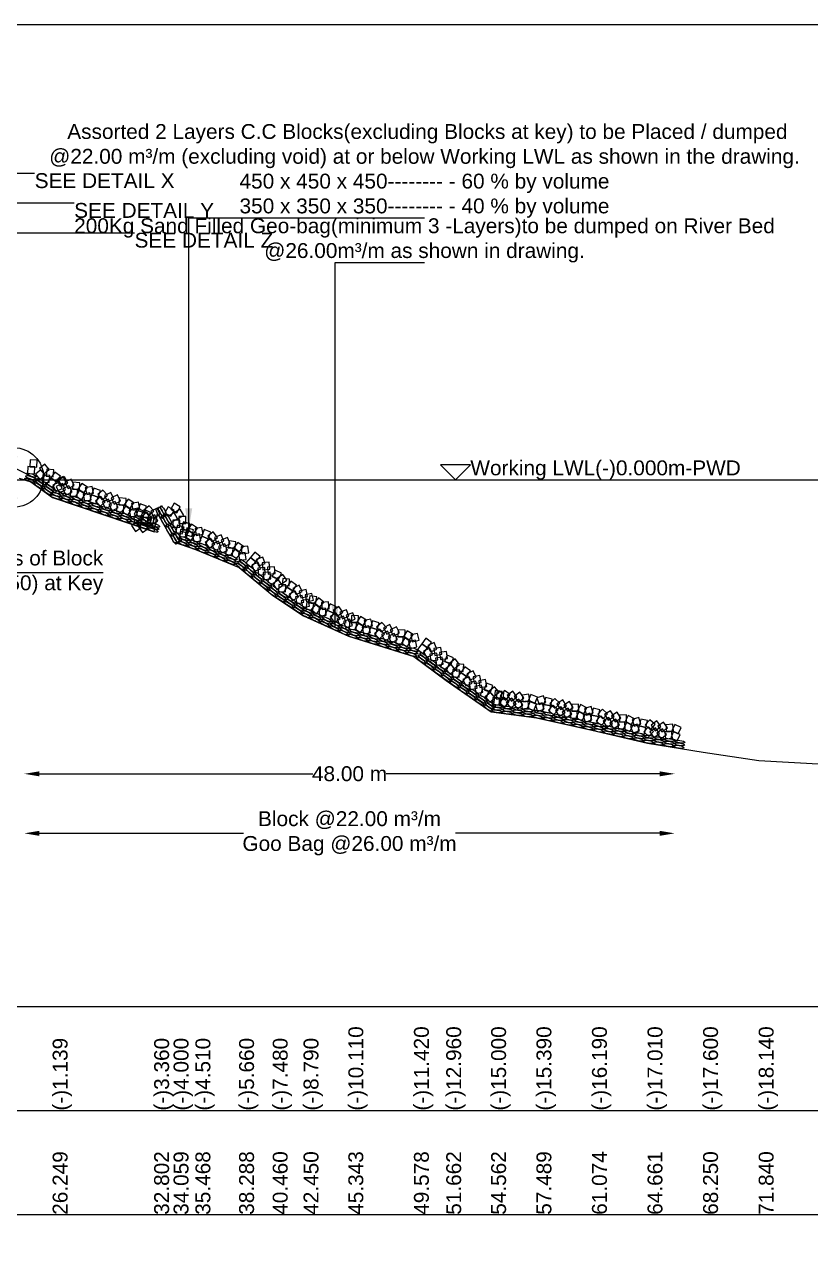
# Model space of a CAD drawing. Header units: inches. Extents: x 66615 to 414904, y -29123 to 90068.
# Drawn here: x 266131 to 268771, y 28355 to 32455 of the extents above; entities that cross this region are included whole.
import ezdxf

# ---------------------------------------------------------------- set-up
doc = ezdxf.new("R2010")
doc.units = ezdxf.units.IN
doc.header["$LTSCALE"] = 7
doc.header["$MEASUREMENT"] = 0
doc.header["$PDMODE"] = 3
for name, color, linetype, lineweight in [('Cross section Data Border', 7, 'Continuous', 9), ('Cross Section Labels', 7, 'Continuous', 9), ('Existing_Bed_Level for Xsection', 7, 'Continuous', 25), ('Long Section Labels', 7, 'Continuous', 9)]:
    doc.layers.add(name, color=color, linetype=linetype, lineweight=lineweight)
doc.styles.get("Standard").update_dxf_attribs({"font": 'arial.ttf'})
doc.dimstyles.new('Appron Lebeling Style', dxfattribs={"dimtxt": 50, "dimasz": 50, "dimexe": 0.18, "dimexo": 0.0625, "dimgap": 0.09, "dimtad": 0, "dimtih": 1, "dimtoh": 1, "dimdec": 4, "dimzin": 0, "dimdsep": 46, "dimtxsty": 'Standard', "dimcen": 0.09, "dimse1": 1, "dimse2": 1, "dimadec": 0, "dimazin": 0, "dimtfac": 1, "dimtdec": 4, "dimtofl": 0, "dimtmove": 0, "dimatfit": 3, "dimfxl": 1, "dimtolj": 1, "dimtzin": 0, "dimarcsym": 0})
doc.dimstyles.get("Standard").update_dxf_attribs({"dimtxt": 0.18, "dimasz": 0.18, "dimexe": 0.18, "dimexo": 0.0625, "dimgap": 0.09, "dimtad": 0, "dimtih": 1, "dimtoh": 1, "dimdec": 4, "dimzin": 0, "dimdsep": 46, "dimtxsty": 'Standard', "dimcen": 0.09, "dimadec": 0, "dimazin": 0, "dimtfac": 1, "dimtdec": 4, "dimtofl": 0, "dimtmove": 0, "dimatfit": 3, "dimfxl": 1, "dimtolj": 1, "dimtzin": 0, "dimarcsym": 0})

# ---------------------------------------------------------------- blocks, each defined once
blk = doc.blocks.new('*D17')
at = {"layer": 'Cross Section Labels', "color": 0, "lineweight": -2, "transparency": 16777216}
for p, q in [((266181.1, 29936.7), (267099.4, 29936.7)), ((268264.9, 29936.7), (267346.6, 29936.7))]:
    blk.add_line(p, q, dxfattribs=at)
at = {"layer": 'Cross Section Labels', "color": 0, "transparency": 16777216}
for points in [[(266181.1, 29945), (266181.1, 29928.3), (266131.1, 29936.7)], [(268264.9, 29945), (268264.9, 29928.3), (268314.9, 29936.7)]]:
    blk.add_solid(points, dxfattribs=at)
at = {"layer": 'Defpoints', "color": 0, "transparency": 16777216}
for p in [(266131.1, 30924.7), (268314.9, 30025.2), (268314.9, 29936.7)]:
    blk.add_point(p, dxfattribs=at)
at = {"layer": 'Cross Section Labels', "color": 0, "transparency": 16777216, "insert": (267223, 29936.7), "char_height": 50, "attachment_point": 5}
blk.add_mtext('\\A1;48.00 m', dxfattribs=at)
blk = doc.blocks.new('*D18')
at = {"layer": 'Cross Section Labels', "color": 0, "lineweight": -2, "transparency": 16777216}
for p, q in [((266181.1, 29736.7), (266867.4, 29736.7)), ((268264.9, 29736.7), (267578.6, 29736.7))]:
    blk.add_line(p, q, dxfattribs=at)
at = {"layer": 'Cross Section Labels', "color": 0, "transparency": 16777216}
for points in [[(266181.1, 29745), (266181.1, 29728.3), (266131.1, 29736.7)], [(268264.9, 29745), (268264.9, 29728.3), (268314.9, 29736.7)]]:
    blk.add_solid(points, dxfattribs=at)
at = {"layer": 'Defpoints', "color": 0, "transparency": 16777216}
for p in [(266131.1, 30924.7), (268314.9, 30025.2), (268314.9, 29736.7)]:
    blk.add_point(p, dxfattribs=at)
at = {"layer": 'Cross Section Labels', "color": 0, "transparency": 16777216, "insert": (267223, 29736.7), "char_height": 50, "attachment_point": 5}
blk.add_mtext('\\A1;Block @22.00 m³/m ^JGoo Bag @26.00 m³/m ', dxfattribs=at)

msp = doc.modelspace()

# ---------------------------------------------------------------- linework, layer by layer
at = {"layer": 'Cross section Data Border'}
msp.add_lwpolyline([(264660.9187, 29154.87399), (270472.95211, 29154.87399), (270472.95211, 28454.87399), (264660.9187, 28454.87399)], close=True, dxfattribs=at)
msp.add_lwpolyline([(264660.9187, 28804.87399), (270472.95211, 28804.87399)], dxfattribs=at)
at = {"layer": 'Cross Section Labels'}
for points in [[(264560.9187, 32454.87399), (274560.9187, 32454.87399), (274560.9187, 25383.87399), (264560.9187, 25383.87399)], [(267578.71744, 30924.67399), (267628.71744, 30974.67399), (267528.71744, 30974.67399)]]:
    msp.add_lwpolyline(points, close=True, dxfattribs=at)
msp.add_circle((266096.01744, 30932.47399), 100, dxfattribs=at)
at = {"layer": 'Existing_Bed_Level for Xsection'}
for points in [[(266177.91744, 30924.67399), (265869.21131, 31079.02706), (265865.91744, 31080.67399), (265862.23478, 31080.67399), (265815.43478, 31080.67399)], [(265560.9187, 30924.67399), (269417.49179, 30924.67399)], [(266113.65609, 30930.44599), (266152.98345, 30917.44599), (266226.26834, 30865.44599), (266567.05707, 30749.95399), (266578.11795, 30811.83399), (266632.38643, 30716.67399), (266705.68163, 30690.15399), (266852.32598, 30630.35399), (266965.24279, 30535.71399), (267068.72872, 30467.59399), (267219.17333, 30398.95399), (267439.39774, 30330.83399), (267547.77325, 30250.75399), (267698.54861, 30144.67399), (267850.76498, 30124.39399), (268037.164, 30082.79399), (268223.68419, 30040.15399), (268410.30644, 30009.47399), (268597.01546, 29981.39399), (268816.408, 29969.43399)]]:
    msp.add_lwpolyline(points, dxfattribs=at)
at = {"layer": 'Long Section Labels'}
for points in [[(266166.57211, 30968.30201), (266143.21045, 30969.64096), (266141.87151, 30946.27929), (266165.23317, 30944.94035)], [(266173.91634, 30990.51962), (266150.55468, 30991.85857), (266149.21573, 30968.49691), (266172.57739, 30967.15796)], [(266201.41839, 30940.08316), (266186.49306, 30958.10522), (266168.471, 30943.17989), (266183.39633, 30925.15783)], [(266214.95957, 30959.16709), (266200.03424, 30977.18915), (266182.01218, 30962.26382), (266196.93751, 30944.24176)], [(266230.31753, 30957.72299), (266207.02108, 30959.92199), (266204.82208, 30936.62554), (266228.11853, 30934.42655)], [(266216.77634, 30938.63907), (266193.4799, 30940.83806), (266191.2809, 30917.54161), (266214.57735, 30915.34262)], [(266239.42511, 30917.32053), (266220.34118, 30930.86171), (266206.79999, 30911.77778), (266225.88392, 30898.2366)], [(266252.96629, 30936.40445), (266233.88236, 30949.94564), (266220.34118, 30930.86171), (266239.42511, 30917.32053)], [(266257.71269, 30895.26106), (266247.94339, 30916.52419), (266226.68026, 30906.75488), (266236.44957, 30885.49175)], [(266271.25388, 30914.34499), (266261.48457, 30935.60812), (266240.22144, 30925.83881), (266249.99075, 30904.57568)], [(266266.33783, 30934.39965), (266245.35206, 30924.04794), (266255.70377, 30903.06218), (266276.68953, 30913.41388)], [(266298.85569, 30905.91577), (266288.48728, 30926.89328), (266267.50976, 30916.52487), (266277.87817, 30895.54736)], [(266317.77717, 30914.62818), (266294.4262, 30916.14224), (266292.91214, 30892.79128), (266316.2631, 30891.27721)], [(266258.82724, 30912.23772), (266237.84147, 30901.88602), (266248.19318, 30880.90025), (266269.17894, 30891.25196)], [(266291.34509, 30883.75384), (266280.97668, 30904.73136), (266259.99917, 30894.36294), (266270.36758, 30873.38543)], [(266310.26657, 30892.46625), (266286.91561, 30893.98031), (266285.40155, 30870.62935), (266308.75251, 30869.11529)], [(266336.22338, 30877.2701), (266316.7631, 30890.26461), (266303.76859, 30870.80432), (266323.22888, 30857.80981)], [(266343.73398, 30899.43202), (266324.27369, 30912.42653), (266311.27918, 30892.96625), (266330.73947, 30879.97174)], [(266351.3519, 30880.28346), (266328.40107, 30875.7206), (266332.96393, 30852.76977), (266355.91475, 30857.33263)], [(266358.86249, 30902.44538), (266335.91166, 30897.88253), (266340.47452, 30874.9317), (266363.42535, 30879.49456)], [(266386.66669, 30888.50362), (266364.50476, 30896.01421), (266356.99417, 30873.85228), (266379.1561, 30866.34169)], [(266410.50441, 30872.60333), (266395.05639, 30890.17941), (266377.48031, 30874.73139), (266392.92833, 30857.15531)], [(266421.47132, 30881.8255), (266400.48555, 30871.4738), (266410.83726, 30850.48803), (266431.82302, 30860.83974)], [(266453.98917, 30853.34162), (266443.62076, 30874.31914), (266422.64325, 30863.95072), (266433.01166, 30842.97321)], [(266379.1561, 30866.34169), (266356.99417, 30873.85228), (266349.48358, 30851.69036), (266371.64551, 30844.17976)], [(266402.99382, 30850.4414), (266387.5458, 30868.01748), (266369.96972, 30852.56946), (266385.41774, 30834.99338)], [(266413.96072, 30859.66357), (266392.97496, 30849.31187), (266403.32666, 30828.32611), (266424.31243, 30838.67781)], [(266446.47858, 30831.1797), (266436.11017, 30852.15721), (266415.13266, 30841.7888), (266425.50107, 30820.81128)], [(266465.40006, 30839.89211), (266442.0491, 30841.40617), (266440.53503, 30818.0552), (266463.886, 30816.54114)], [(266472.91065, 30862.05403), (266449.55969, 30863.56809), (266448.04563, 30840.21713), (266471.39659, 30838.70307)], [(266491.35687, 30824.69595), (266471.89658, 30837.69046), (266458.90208, 30818.23017), (266478.36236, 30805.23566)], [(266498.86746, 30846.85788), (266479.40718, 30859.85239), (266466.41267, 30840.3921), (266485.87296, 30827.39759)], [(266513.99598, 30849.87124), (266491.04515, 30845.30838), (266495.60801, 30822.35755), (266518.55883, 30826.92041)], [(266541.80018, 30835.92947), (266519.63825, 30843.44006), (266512.12766, 30821.27814), (266534.28959, 30813.76754)], [(266565.6379, 30820.02918), (266550.18988, 30837.60526), (266532.6138, 30822.15724), (266548.06182, 30804.58116)], [(266634.42178, 30822.51338), (266614.22632, 30834.33299), (266602.40671, 30814.13753), (266622.60217, 30802.31791)], [(266654.74866, 30834.10553), (266634.5532, 30845.92514), (266622.73359, 30825.72968), (266642.92905, 30813.91006)], [(266506.48538, 30827.70931), (266483.53456, 30823.14645), (266488.09742, 30800.19563), (266511.04824, 30804.75849)], [(266499.0925, 30801.36967), (266501.08193, 30778.05439), (266524.39721, 30780.04381), (266522.40778, 30803.35909)], [(266510.24273, 30829.30444), (266500.29948, 30808.12209), (266521.48183, 30798.17885), (266531.42508, 30819.36119)], [(266534.28959, 30813.76754), (266512.12766, 30821.27814), (266504.61707, 30799.11621), (266526.77899, 30791.60562)], [(266522.12741, 30797.25224), (266524.11683, 30773.93697), (266547.43211, 30775.92639), (266545.44269, 30799.24167)], [(266533.27763, 30825.18702), (266523.33439, 30804.00467), (266544.51673, 30794.06142), (266554.45998, 30815.24377)], [(266558.12731, 30797.86726), (266542.67928, 30815.44334), (266525.1032, 30799.99531), (266540.55123, 30782.41923)], [(266569.09421, 30807.08942), (266548.10845, 30796.73772), (266558.46015, 30775.75196), (266579.44591, 30786.10366)], [(266576.6048, 30829.25135), (266555.61904, 30818.89965), (266565.97074, 30797.91389), (266586.95651, 30808.26559)], [(266645.96591, 30793.63121), (266634.37376, 30813.95809), (266614.04688, 30802.36594), (266625.63903, 30782.03906)], [(266666.29279, 30805.22336), (266654.70064, 30825.55024), (266634.37376, 30813.95809), (266645.96591, 30793.63121)], [(266673.57013, 30777.50881), (266673.68046, 30800.90855), (266650.28072, 30801.01888), (266650.17039, 30777.61914)], [(266510.5324, 30783.96113), (266491.33814, 30770.57681), (266504.72246, 30751.38254), (266523.91673, 30764.76686)], [(266533.56731, 30779.84371), (266514.37304, 30766.45938), (266527.75736, 30747.26512), (266546.95163, 30760.64944)], [(266653.24325, 30765.91666), (266653.35358, 30789.3164), (266629.95384, 30789.42673), (266629.84351, 30766.02699)], [(266667.56723, 30765.53598), (266644.99953, 30771.72135), (266638.81416, 30749.15365), (266661.38186, 30742.96827)], [(266672.98545, 30722.64792), (266679.15285, 30745.22054), (266656.58023, 30751.38794), (266650.41283, 30728.81532)], [(266678.52071, 30755.86681), (266655.20552, 30757.85737), (266653.21496, 30734.54219), (266676.53014, 30732.55163)], [(266687.89411, 30777.12813), (266665.32641, 30783.3135), (266659.14104, 30760.7458), (266681.70874, 30754.56042)], [(266686.48227, 30777.87075), (266663.16709, 30779.86132), (266661.17652, 30756.54613), (266684.49171, 30754.55557)], [(266693.31234, 30734.24007), (266699.47974, 30756.81269), (266676.90712, 30762.98009), (266670.73971, 30740.40747)], [(266704.1618, 30740.14379), (266684.97092, 30753.53296), (266671.58175, 30734.34208), (266690.77263, 30720.95291)], [(266712.12337, 30762.14773), (266692.93248, 30775.5369), (266679.54331, 30756.34602), (266698.7342, 30742.95685)], [(266727.31026, 30764.85154), (266704.27105, 30760.75829), (266708.36431, 30737.71908), (266731.40352, 30741.81233)], [(266757.19361, 30748.3299), (266735.52594, 30757.16574), (266726.69009, 30735.49807), (266748.35776, 30726.66223)], [(266719.34869, 30742.8476), (266696.30948, 30738.75434), (266700.40274, 30715.71513), (266723.44195, 30719.80839)], [(266748.35776, 30726.66223), (266726.69009, 30735.49807), (266717.85425, 30713.8304), (266739.52192, 30704.99456)], [(266771.19128, 30709.35077), (266756.83338, 30727.82807), (266738.35607, 30713.47018), (266752.71397, 30694.99287)], [(266780.02712, 30731.01844), (266765.66922, 30749.49574), (266747.19192, 30735.13785), (266761.54981, 30716.66054)], [(266782.69533, 30717.89349), (266761.12248, 30708.82861), (266770.18736, 30687.25576), (266791.76021, 30696.32064)], [(266791.53117, 30739.56116), (266769.95832, 30730.49628), (266779.0232, 30708.92343), (266800.59605, 30717.98831)], [(266822.2687, 30709.16467), (266813.18664, 30730.7303), (266791.62101, 30721.64824), (266800.70307, 30700.08261)], [(266841.68199, 30716.71797), (266818.46516, 30719.64008), (266815.54306, 30696.42325), (266838.75989, 30693.50114)], [(266866.67327, 30699.98133), (266848.03363, 30714.12784), (266833.88712, 30695.4882), (266852.52676, 30681.34169)], [(266813.43285, 30687.497), (266804.3508, 30709.06263), (266782.78517, 30699.98057), (266791.86723, 30678.41494)], [(266832.84615, 30695.0503), (266809.62932, 30697.97241), (266806.70721, 30674.75558), (266829.92404, 30671.83347)], [(266857.83743, 30678.31366), (266839.19779, 30692.46017), (266825.05127, 30673.82054), (266843.69091, 30659.67402)], [(266873.12036, 30680.40748), (266849.93579, 30677.2396), (266853.10367, 30654.05502), (266876.28825, 30657.22291)], [(266881.95621, 30702.07515), (266858.77163, 30698.90727), (266861.93952, 30675.72269), (266885.12409, 30678.89058)], [(266923.30677, 30666.52942), (266905.37285, 30681.56054), (266890.34173, 30663.62662), (266908.27565, 30648.5955)], [(266908.27565, 30648.5955), (266890.34173, 30663.62662), (266875.31062, 30645.6927), (266893.24453, 30630.66159)], [(266924.73121, 30625.13766), (266916.70238, 30647.11715), (266894.72289, 30639.08831), (266902.75173, 30617.10883)], [(266939.76233, 30643.07158), (266931.7335, 30665.05106), (266909.75401, 30657.02223), (266917.78285, 30635.04274)], [(266938.29463, 30629.75883), (266914.98401, 30627.71552), (266917.02732, 30604.4049), (266940.33794, 30606.44821)], [(266953.32575, 30647.69275), (266930.01513, 30645.64944), (266932.05844, 30622.33882), (266955.36906, 30624.38213)], [(266973.31144, 30609.36111), (266971.24957, 30632.67009), (266947.94058, 30630.60822), (266950.00245, 30607.29924)], [(266958.28032, 30591.42719), (266956.21845, 30614.73617), (266932.90947, 30612.6743), (266934.97134, 30589.36532)], [(266979.07291, 30592.69068), (266957.85776, 30602.56373), (266947.98471, 30581.34857), (266969.19986, 30571.47552)], [(266994.10403, 30610.6246), (266972.88888, 30620.49765), (266963.01583, 30599.28249), (266984.23098, 30589.40944)], [(266997.7587, 30569.12119), (266984.33004, 30588.28447), (266965.16676, 30574.85582), (266978.59542, 30555.69254)], [(267012.78982, 30587.05511), (266999.36116, 30606.21839), (266980.19788, 30592.78974), (266993.62654, 30573.62646)], [(267021.96031, 30591.28244), (266998.60124, 30592.66588), (266997.2178, 30569.30681), (267020.57687, 30567.92337)], [(267009.09438, 30571.73691), (266985.73531, 30573.12034), (266984.35188, 30549.76127), (267007.71095, 30548.37784)], [(267032.4744, 30551.22297), (267012.92886, 30564.0889), (267000.06294, 30544.54336), (267019.60848, 30531.67744)], [(267045.34032, 30570.76851), (267025.79479, 30583.63443), (267012.92886, 30564.0889), (267032.4744, 30551.22297)], [(267051.5218, 30529.81614), (267041.01531, 30550.72484), (267020.10661, 30540.21835), (267030.6131, 30519.30965)], [(267064.38772, 30549.36168), (267053.88123, 30570.27037), (267032.97253, 30559.76388), (267043.47903, 30538.85519)], [(267077.32875, 30555.51401), (267054.40851, 30550.79994), (267059.12258, 30527.8797), (267082.04282, 30532.59377)], [(267064.46283, 30535.96848), (267041.54258, 30531.2544), (267046.25666, 30508.33416), (267069.1769, 30513.04824)], [(267088.72968, 30500.19332), (267083.99736, 30523.1098), (267061.08088, 30518.37747), (267065.8132, 30495.46099)], [(267101.59561, 30519.73885), (267096.86328, 30542.65534), (267073.9468, 30537.92301), (267078.67912, 30515.00653)], [(267103.19379, 30509.63176), (267080.1156, 30513.4992), (267076.24815, 30490.42101), (267099.32634, 30486.55357)], [(267112.9068, 30530.92066), (267089.82861, 30534.7881), (267085.96116, 30511.70991), (267109.03935, 30507.84247)], [(267127.48099, 30491.88885), (267109.43439, 30506.78449), (267094.53875, 30488.73789), (267112.58535, 30473.84225)], [(267137.19401, 30513.17775), (267119.14741, 30528.0734), (267104.25176, 30510.0268), (267122.29836, 30495.13115)], [(267152.54968, 30514.64594), (267129.25511, 30512.42715), (267131.4739, 30489.13258), (267154.76847, 30491.35137)], [(267178.80165, 30497.9642), (267157.51275, 30507.67721), (267147.79973, 30486.38831), (267169.08864, 30476.67529)], [(267142.83667, 30493.35704), (267119.5421, 30491.13825), (267121.76089, 30467.84368), (267145.05545, 30470.06247)], [(267169.08864, 30476.67529), (267147.79973, 30486.38831), (267138.08672, 30465.0994), (267159.37562, 30455.38639)], [(267191.19641, 30458.44614), (267177.60478, 30477.49417), (267158.55675, 30463.90254), (267172.14838, 30444.8545)], [(267200.90943, 30479.73504), (267187.31779, 30498.78307), (267168.26976, 30485.19144), (267181.86139, 30466.14341)], [(267203.03962, 30466.51212), (267181.11469, 30458.33545), (267189.29136, 30436.41053), (267211.21628, 30444.58719)], [(267212.75263, 30487.80102), (267190.82771, 30479.62436), (267199.00437, 30457.69944), (267220.92929, 30465.8761)], [(267242.22366, 30456.17507), (267234.02954, 30478.09348), (267212.11114, 30469.89936), (267220.30526, 30447.98095)], [(267253.40927, 30467.86577), (267230.02615, 30468.75443), (267229.1375, 30445.37131), (267252.52062, 30444.48265)], [(267279.76343, 30453.36965), (267259.96238, 30465.83876), (267247.49328, 30446.03771), (267267.29433, 30433.56861)], [(267232.51065, 30434.88617), (267224.31653, 30456.80457), (267202.39813, 30448.61045), (267210.59225, 30426.69205)], [(267246.49441, 30445.5108), (267223.11129, 30446.39946), (267222.22264, 30423.01634), (267245.60576, 30422.12768)], [(267272.84857, 30431.01468), (267253.04753, 30443.48379), (267240.57842, 30423.68274), (267260.37947, 30411.21363)], [(267287.89103, 30434.43179), (267265.07053, 30429.25641), (267270.2459, 30406.43591), (267293.06641, 30411.61129)], [(267294.80589, 30456.78676), (267271.98538, 30451.61139), (267277.16076, 30428.79088), (267299.98127, 30433.96626)], [(267316.05835, 30421.23905), (267293.70338, 30428.15391), (267286.78852, 30405.79894), (267309.1435, 30398.88408)], [(267322.97321, 30443.59402), (267300.61824, 30450.50888), (267293.70338, 30428.15391), (267316.05835, 30421.23905)], [(267340.31302, 30405.98234), (267324.4002, 30423.13875), (267307.2438, 30407.22593), (267323.15662, 30390.06952)], [(267347.22788, 30428.33731), (267331.31506, 30445.49372), (267314.15866, 30429.5809), (267330.07148, 30412.42449)], [(267357.94408, 30437.84965), (267337.24284, 30426.94008), (267348.1524, 30406.23884), (267368.85364, 30417.14841)], [(267391.21251, 30410.24614), (267380.28646, 30430.93869), (267359.59391, 30420.01264), (267370.51996, 30399.32009)], [(267351.02922, 30415.49468), (267330.32798, 30404.58511), (267341.23754, 30383.88387), (267361.93878, 30394.79344)], [(267384.29765, 30387.89117), (267373.3716, 30408.58372), (267352.67905, 30397.65767), (267363.6051, 30376.96512)], [(267402.97921, 30397.10679), (267379.59609, 30397.99545), (267378.70743, 30374.61233), (267402.09055, 30373.72367)], [(267409.89407, 30419.46176), (267386.51095, 30420.35042), (267385.62229, 30396.9673), (267409.00541, 30396.07864)], [(267429.33337, 30382.61067), (267409.53232, 30395.07978), (267397.06322, 30375.27873), (267416.86426, 30362.80963)], [(267436.24823, 30404.96564), (267416.44718, 30417.43475), (267403.97808, 30397.6337), (267423.77912, 30385.1646)], [(267444.37583, 30386.02778), (267421.55532, 30380.85241), (267426.7307, 30358.0319), (267449.55121, 30363.20728)], [(267451.29069, 30408.38276), (267428.47018, 30403.20738), (267433.64556, 30380.38687), (267456.46607, 30385.56225)], [(267498.45505, 30378.36037), (267479.63536, 30392.26647), (267465.72927, 30373.44679), (267484.54895, 30359.54069)], [(267484.54895, 30359.54069), (267465.72927, 30373.44679), (267451.82317, 30354.6271), (267470.64285, 30340.72101)], [(267502.40844, 30337.13322), (267493.05032, 30358.5805), (267471.60305, 30349.22238), (267480.96117, 30327.7751)], [(267516.31454, 30355.95291), (267506.95642, 30377.40018), (267485.50914, 30368.04206), (267494.86726, 30346.59479)], [(267515.66382, 30342.57531), (267492.52182, 30339.1101), (267495.98704, 30315.96809), (267519.12904, 30319.43331)], [(267529.56992, 30361.395), (267506.42791, 30357.92978), (267509.89313, 30334.78778), (267533.03513, 30338.25299)], [(267551.86265, 30324.3575), (267548.379, 30347.49673), (267525.23977, 30344.01309), (267528.72341, 30320.87385)], [(267537.95655, 30305.53781), (267534.47291, 30328.67705), (267511.33367, 30325.1934), (267514.81732, 30302.05417)], [(267558.63294, 30308.07066), (267536.85364, 30316.62766), (267528.29665, 30294.84836), (267550.07595, 30286.29136)], [(267572.53904, 30326.89035), (267550.75974, 30335.44734), (267542.20274, 30313.66804), (267563.98204, 30305.11105)], [(267578.72531, 30285.68817), (267564.14972, 30303.99424), (267545.84365, 30289.41866), (267560.41923, 30271.11259)], [(267592.6314, 30304.50785), (267578.05582, 30322.81393), (267559.74975, 30308.23834), (267574.32533, 30289.93227)], [(267606.73302, 30304.15369), (267583.42796, 30306.25949), (267581.32216, 30282.95444), (267604.62722, 30280.84864)], [(267593.26827, 30285.01576), (267569.96322, 30287.12156), (267567.85741, 30263.8165), (267591.16247, 30261.7107)], [(267616.00212, 30263.78797), (267596.86418, 30277.25272), (267583.39944, 30258.11479), (267602.53737, 30244.65004)], [(267629.46687, 30282.92591), (267610.32893, 30296.39066), (267596.86418, 30277.25272), (267616.00212, 30263.78797)], [(267634.37779, 30241.80183), (267624.52352, 30263.02571), (267603.29963, 30253.17144), (267613.15391, 30231.94755)], [(267647.84254, 30260.93976), (267637.98827, 30282.16365), (267616.76438, 30272.30937), (267626.61866, 30251.08549)], [(267660.9678, 30266.68859), (267637.91262, 30262.68622), (267641.91499, 30239.63105), (267664.97017, 30243.63342)], [(267647.50305, 30247.55066), (267624.44788, 30243.54829), (267628.45025, 30220.49311), (267651.50542, 30224.49548)], [(267670.65094, 30211.04151), (267666.63021, 30234.09349), (267643.57823, 30230.07276), (267647.59896, 30207.02078)], [(267684.11569, 30230.17945), (267680.09496, 30253.23142), (267657.04298, 30249.2107), (267661.06371, 30226.15872)], [(267691.26284, 30214.05444), (267669.29047, 30222.10271), (267661.24219, 30200.13034), (267683.21457, 30192.08206)], [(267704.72759, 30233.19237), (267682.75522, 30241.24065), (267674.70694, 30219.26828), (267696.67931, 30211.22)], [(267725.33496, 30211.28311), (267710.33767, 30229.24533), (267692.37545, 30214.24804), (267707.37274, 30196.28582)], [(267711.87021, 30192.14518), (267696.87292, 30210.10739), (267678.9107, 30195.1101), (267693.90799, 30177.14789)], [(267727.23382, 30190.76252), (267703.92876, 30192.86832), (267701.82296, 30169.56327), (267725.12802, 30167.45746)], [(267732.64655, 30190.49218), (267709.45151, 30193.58249), (267706.3612, 30170.38745), (267729.55624, 30167.29714)], [(267735.73686, 30213.68723), (267712.54182, 30216.77753), (267709.45151, 30193.58249), (267732.64655, 30190.49218)], [(267740.69857, 30209.90045), (267717.39351, 30212.00626), (267715.28771, 30188.7012), (267738.59276, 30186.5954)], [(267759.10571, 30179.4936), (267740.55483, 30193.7563), (267726.29212, 30175.20542), (267744.84301, 30160.94271)], [(267762.19602, 30202.68864), (267743.64513, 30216.95134), (267729.38243, 30198.40046), (267747.93332, 30184.13776)], [(267768.08567, 30190.6597), (267749.49346, 30176.45091), (267763.70225, 30157.8587), (267782.29446, 30172.06749)], [(267771.17598, 30213.85474), (267752.58377, 30199.64595), (267766.79256, 30181.05374), (267785.38477, 30195.26253)], [(267805.49124, 30168.99024), (267791.26765, 30187.57113), (267772.68676, 30173.34754), (267786.91036, 30154.76665)], [(267808.58155, 30192.18529), (267794.35796, 30210.76617), (267775.77707, 30196.54258), (267790.00066, 30177.96169)], [(267822.37452, 30181.19202), (267799.17061, 30178.16906), (267802.19357, 30154.96514), (267825.39749, 30157.98811)], [(267825.46483, 30204.38707), (267802.26091, 30201.3641), (267805.28388, 30178.16019), (267828.48779, 30181.18315)], [(267850.77695, 30171.29347), (267829.17389, 30180.28613), (267820.18123, 30158.68308), (267841.78429, 30149.69042)], [(267853.86725, 30194.48852), (267832.2642, 30203.48118), (267823.27154, 30181.87812), (267844.87459, 30172.88546)], [(267874.67431, 30198.56698), (267852.34322, 30191.57536), (267859.33484, 30169.24428), (267881.66592, 30176.23589)], [(267903.81027, 30187.67927), (267880.97212, 30192.77622), (267875.87517, 30169.93807), (267898.71332, 30164.84112)], [(267929.212, 30174.42001), (267911.97259, 30190.24285), (267896.14974, 30173.00343), (267913.38916, 30157.18059)], [(267939.12954, 30184.76234), (267919.37145, 30172.22529), (267931.9085, 30152.46719), (267951.6666, 30165.00425)], [(267974.50761, 30159.92015), (267961.95483, 30179.66826), (267942.20673, 30167.11547), (267954.75951, 30147.36737)], [(267869.57736, 30175.72883), (267847.24627, 30168.73721), (267854.23788, 30146.40613), (267876.56897, 30153.39774)], [(267898.71332, 30164.84112), (267875.87517, 30169.93807), (267870.77822, 30147.09993), (267893.61637, 30142.00297)], [(267924.11505, 30151.58186), (267906.87563, 30167.4047), (267891.05279, 30150.16528), (267908.29221, 30134.34244)], [(267934.03259, 30161.92419), (267914.27449, 30149.38714), (267926.81155, 30129.62904), (267946.56964, 30142.1661)], [(267969.41066, 30137.08201), (267956.85788, 30156.83011), (267937.10977, 30144.27732), (267949.66256, 30124.52922)], [(267987.29166, 30147.76837), (267963.91271, 30146.77601), (267964.90507, 30123.39706), (267988.28402, 30124.38942)], [(267992.38861, 30170.60652), (267969.00967, 30169.61416), (267970.00203, 30146.23521), (267993.38097, 30147.22757)], [(268014.72501, 30135.43586), (267993.98641, 30146.27425), (267983.14803, 30125.53565), (268003.88662, 30114.69727)], [(268019.82196, 30158.27401), (267999.08337, 30169.1124), (267988.24498, 30148.3738), (268008.98357, 30137.53542)], [(268029.4444, 30140.05016), (268007.11332, 30133.05854), (268014.10493, 30110.72746), (268036.43602, 30117.71907)], [(268034.54135, 30162.8883), (268012.21027, 30155.89669), (268019.20188, 30133.56561), (268041.53297, 30140.55722)], [(268063.67732, 30152.0006), (268040.83917, 30157.09755), (268035.74222, 30134.2594), (268058.58037, 30129.16245)], [(268089.36744, 30138.47234), (268072.21001, 30154.38405), (268056.2983, 30137.22662), (268073.45573, 30121.31491)], [(268099.33829, 30148.76329), (268079.51568, 30136.3285), (268091.95047, 30116.50588), (268111.77308, 30128.94068)], [(268134.58753, 30123.73863), (268122.13695, 30143.55133), (268102.32425, 30131.10076), (268114.77483, 30111.28806)], [(268058.58037, 30129.16245), (268035.74222, 30134.2594), (268030.64526, 30111.42126), (268053.48341, 30106.3243)], [(268084.15255, 30115.66083), (268066.99512, 30131.57254), (268051.08341, 30114.41511), (268068.24084, 30098.5034)], [(268094.1234, 30125.95178), (268074.30079, 30113.51699), (268086.73558, 30093.69438), (268106.55819, 30106.12917)], [(268129.37264, 30100.92712), (268116.92206, 30120.73983), (268097.10936, 30108.28925), (268109.55993, 30088.47655)], [(268147.30861, 30111.52095), (268123.92485, 30110.6494), (268124.79639, 30087.26564), (268148.18016, 30088.13718)], [(268152.52351, 30134.33246), (268129.13974, 30133.46091), (268130.01129, 30110.07715), (268153.39505, 30110.94869)], [(268174.67787, 30099.04686), (268153.99555, 30109.99226), (268143.05015, 30089.30994), (268163.73247, 30078.36454)], [(268179.89276, 30121.85837), (268159.21045, 30132.80377), (268148.26505, 30112.12145), (268168.94736, 30101.17605)], [(268189.42091, 30103.58503), (268167.054, 30096.7089), (268173.93013, 30074.34199), (268196.29704, 30081.21812)], [(268194.6358, 30126.39654), (268172.26889, 30119.52041), (268179.14502, 30097.15349), (268201.51194, 30104.02963)], [(268218.50023, 30092.54693), (268195.68872, 30097.76182), (268190.47383, 30074.95031), (268213.28534, 30069.73542)], [(268223.71512, 30115.35843), (268200.90361, 30120.57333), (268195.68872, 30097.76182), (268218.50023, 30092.54693)], [(268243.83311, 30079.15658), (268226.67568, 30095.0683), (268210.76397, 30077.91087), (268227.92139, 30061.99915)], [(268249.048, 30101.96809), (268231.89057, 30117.8798), (268215.97886, 30100.72237), (268233.13629, 30084.81066)], [(268254.49761, 30114.3039), (268235.48092, 30100.66846), (268249.11637, 30081.65176), (268268.13306, 30095.28721)], [(268291.22526, 30091.50429), (268277.57467, 30110.51012), (268258.56884, 30096.85953), (268272.21943, 30077.85371)], [(268308.47263, 30103.18576), (268285.18735, 30100.87151), (268287.5016, 30077.58623), (268310.78688, 30079.90048)], [(268336.56013, 30092.42602), (268315.24123, 30102.07302), (268305.59423, 30080.75413), (268326.91312, 30071.10712)], [(268250.70169, 30091.21384), (268231.685, 30077.57839), (268245.32045, 30058.5617), (268264.33714, 30072.19715)], [(268287.42934, 30068.41423), (268273.77875, 30087.42006), (268254.77292, 30073.76947), (268268.42351, 30054.76364)], [(268304.67671, 30080.09569), (268281.39143, 30077.78145), (268283.70568, 30054.49617), (268306.99096, 30056.81041)], [(268332.76421, 30069.33596), (268311.44531, 30078.98296), (268301.79831, 30057.66406), (268323.1172, 30048.01706)]]:
    msp.add_lwpolyline(points, close=True, dxfattribs=at)
for centre, major_axis in [((266148.93584, 30923.43919), (16.43116, -5.43146)), ((266151.71032, 30931.83251), (16.43116, -5.43146)), ((266154.48481, 30940.22583), (16.43116, -5.43146)), ((266179.10019, 30904.33425), (14.11362, -10.01446)), ((266184.21575, 30911.54374), (14.11362, -10.01446)), ((266189.3313, 30918.75322), (14.11362, -10.01446)), ((266207.32744, 30884.30534), (14.11362, -10.01446)), ((266212.44299, 30891.51482), (14.11362, -10.01446)), ((266217.55855, 30898.7243), (14.11362, -10.01446)), ((266235.50081, 30866.98407), (16.38998, -5.5545)), ((266238.33814, 30875.35635), (16.38998, -5.5545)), ((266241.17548, 30883.72864), (16.38998, -5.5545)), ((266273.95543, 30872.61964), (16.38998, -5.5545)), ((266268.28076, 30855.87507), (16.38998, -5.5545)), ((266271.11809, 30864.24735), (16.38998, -5.5545)), ((266301.06071, 30844.76607), (16.38998, -5.5545)), ((266303.89805, 30853.13835), (16.38998, -5.5545)), ((266306.73538, 30861.51064), (16.38998, -5.5545)), ((266333.84066, 30833.65707), (16.38998, -5.5545)), ((266336.678, 30842.02935), (16.38998, -5.5545)), ((266339.51533, 30850.40163), (16.38998, -5.5545)), ((266369.45795, 30830.92035), (16.38998, -5.5545)), ((266372.29529, 30839.29263), (16.38998, -5.5545)), ((266405.07524, 30828.18363), (16.38998, -5.5545)), ((266590.08092, 30817.62361), (8.57304, -15.03286)), ((266597.75997, 30822.00286), (8.57304, -15.03286)), ((266366.62062, 30822.54807), (16.38998, -5.5545)), ((266399.40057, 30811.43907), (16.38998, -5.5545)), ((266402.2379, 30819.81135), (16.38998, -5.5545)), ((266432.18052, 30800.33007), (16.38998, -5.5545)), ((266435.01786, 30808.70235), (16.38998, -5.5545)), ((266437.85519, 30817.07463), (16.38998, -5.5545)), ((266464.96047, 30789.22106), (16.38998, -5.5545)), ((266467.79781, 30797.59335), (16.38998, -5.5545)), ((266470.63514, 30805.96563), (16.38998, -5.5545)), ((266500.57776, 30786.48435), (16.38998, -5.5545)), ((266503.41509, 30794.85663), (16.38998, -5.5545)), ((266550.43048, 30782.53458), (3.04506, 17.03559)), ((266559.13256, 30780.97911), (3.04506, 17.03559)), ((266567.83463, 30779.42364), (3.04506, 17.03559)), ((266582.40188, 30813.24435), (8.57304, -15.03286)), ((266599.54796, 30783.17863), (8.57304, -15.03286)), ((266607.227, 30787.55789), (8.57304, -15.03286)), ((266614.90604, 30791.93715), (8.57304, -15.03286)), ((266497.74043, 30778.11206), (16.38998, -5.5545)), ((266530.52038, 30767.00306), (16.38998, -5.5545)), ((266533.35771, 30775.37535), (16.38998, -5.5545)), ((266536.19505, 30783.74763), (16.38998, -5.5545)), ((266563.30033, 30755.89406), (16.38998, -5.5545)), ((266566.13766, 30764.26635), (16.38998, -5.5545)), ((266568.975, 30772.63863), (16.38998, -5.5545)), ((266616.69403, 30753.11292), (8.57304, -15.03286)), ((266624.37308, 30757.49218), (8.57304, -15.03286)), ((266632.05212, 30761.87143), (8.57304, -15.03286)), ((266633.84011, 30723.04721), (8.57304, -15.03286)), ((266641.51915, 30727.42646), (8.57304, -15.03286)), ((266649.1982, 30731.80572), (8.57304, -15.03286)), ((266661.90781, 30710.69287), (16.27314, -5.88802)), ((266664.91551, 30719.00547), (16.27314, -5.88802)), ((266667.92321, 30727.31807), (16.27314, -5.88802)), ((266697.46179, 30707.22942), (16.27314, -5.88802)), ((266700.46949, 30715.54202), (16.27314, -5.88802)), ((266733.53865, 30702.66109), (16.02444, -6.5346)), ((266694.45408, 30698.91682), (16.27314, -5.88802)), ((266726.86268, 30686.28996), (16.02444, -6.5346)), ((266730.20067, 30694.47553), (16.02444, -6.5346)), ((266758.91157, 30673.22077), (16.02444, -6.5346)), ((266762.24956, 30681.40633), (16.02444, -6.5346)), ((266765.58754, 30689.5919), (16.02444, -6.5346)), ((266794.29845, 30668.33714), (16.02444, -6.5346)), ((266797.63643, 30676.5227), (16.02444, -6.5346)), ((266829.68532, 30663.45351), (16.02444, -6.5346)), ((266790.96046, 30660.15158), (16.02444, -6.5346)), ((266823.00935, 30647.08238), (16.02444, -6.5346)), ((266826.34734, 30655.26794), (16.02444, -6.5346)), ((266856.04524, 30633.00391), (13.26313, -11.11635)), ((266861.72366, 30639.77895), (13.26313, -11.11635)), ((266867.40208, 30646.55398), (13.26313, -11.11635)), ((266888.24992, 30617.54625), (13.26313, -11.11635)), ((266893.92834, 30624.32129), (13.26313, -11.11635)), ((266882.5715, 30610.77122), (13.26313, -11.11635)), ((266909.09776, 30588.53852), (13.26313, -11.11635)), ((266914.77618, 30595.31356), (13.26313, -11.11635)), ((266920.4546, 30602.08859), (13.26313, -11.11635)), ((266946.98086, 30579.8559), (13.26313, -11.11635)), ((266935.62401, 30566.30582), (13.26313, -11.11635)), ((266941.30244, 30573.08086), (13.26313, -11.11635)), ((266962.15027, 30544.07313), (13.26313, -11.11635)), ((266967.8287, 30550.84817), (13.26313, -11.11635)), ((266973.50712, 30557.6232), (13.26313, -11.11635)), ((266999.83918, 30539.399), (14.45501, -9.51507)), ((266990.11826, 30524.63127), (14.45501, -9.51507)), ((266994.97872, 30532.01514), (14.45501, -9.51507)), ((267019.02828, 30505.60114), (14.45501, -9.51507)), ((267023.88874, 30512.98501), (14.45501, -9.51507)), ((267028.7492, 30520.36887), (14.45501, -9.51507)), ((267052.79876, 30493.95487), (14.45501, -9.51507)), ((267057.65922, 30501.33874), (14.45501, -9.51507)), ((267047.9383, 30486.57101), (14.45501, -9.51507)), ((267076.76024, 30468.78794), (15.74433, -7.18331)), ((267080.4296, 30476.83041), (15.74433, -7.18331)), ((267084.09896, 30484.87289), (15.74433, -7.18331)), ((267111.91825, 30462.46379), (15.74433, -7.18331)), ((267115.58761, 30470.50626), (15.74433, -7.18331)), ((267147.07627, 30456.13964), (15.74433, -7.18331)), ((267108.24889, 30454.42131), (15.74433, -7.18331)), ((267139.73755, 30440.05469), (15.74433, -7.18331)), ((267143.40691, 30448.09716), (15.74433, -7.18331)), ((267171.2262, 30425.68807), (15.74433, -7.18331)), ((267174.89556, 30433.73054), (15.74433, -7.18331)), ((267178.56492, 30441.77301), (15.74433, -7.18331)), ((267206.38421, 30419.36392), (15.74433, -7.18331)), ((267210.05357, 30427.40639), (15.74433, -7.18331)), ((267239.56031, 30415.78099), (16.53274, -5.11392)), ((267202.71485, 30411.32144), (15.74433, -7.18331)), ((267234.33575, 30398.89056), (16.53274, -5.11392)), ((267236.94803, 30407.33578), (16.53274, -5.11392)), ((267267.40123, 30388.66272), (16.53274, -5.11392)), ((267270.01351, 30397.10793), (16.53274, -5.11392)), ((267272.62579, 30405.55314), (16.53274, -5.11392)), ((267300.46672, 30378.43488), (16.53274, -5.11392)), ((267303.079, 30386.88009), (16.53274, -5.11392)), ((267305.69128, 30395.3253), (16.53274, -5.11392)), ((267336.14448, 30376.65224), (16.53274, -5.11392)), ((267338.75676, 30385.09746), (16.53274, -5.11392)), ((267371.82225, 30374.86961), (16.53274, -5.11392)), ((267333.5322, 30368.20703), (16.53274, -5.11392)), ((267366.59769, 30357.97919), (16.53274, -5.11392)), ((267369.20997, 30366.4244), (16.53274, -5.11392)), ((267399.66318, 30347.75134), (16.53274, -5.11392)), ((267402.27546, 30356.19656), (16.53274, -5.11392)), ((267404.88774, 30364.64177), (16.53274, -5.11392)), ((267432.72866, 30337.5235), (16.53274, -5.11392)), ((267435.34094, 30345.96871), (16.53274, -5.11392)), ((267437.95322, 30354.41392), (16.53274, -5.11392)), ((267473.65369, 30333.00053), (13.9182, -10.28433)), ((267463.14686, 30318.78121), (13.9182, -10.28433)), ((267468.40027, 30325.89087), (13.9182, -10.28433)), ((267490.98326, 30298.21255), (13.9182, -10.28433)), ((267496.23668, 30305.32221), (13.9182, -10.28433)), ((267501.49009, 30312.43187), (13.9182, -10.28433)), ((267529.32649, 30291.86321), (13.9182, -10.28433)), ((267518.81967, 30277.64389), (13.9182, -10.28433)), ((267524.07308, 30284.75355), (13.9182, -10.28433)), ((267546.65607, 30257.07523), (13.9182, -10.28433)), ((267551.90948, 30264.18489), (13.9182, -10.28433)), ((267557.1629, 30271.29454), (13.9182, -10.28433)), ((267584.98989, 30251.59146), (14.15357, -9.95793)), ((267574.81652, 30237.13168), (14.15357, -9.95793)), ((267579.90321, 30244.36157), (14.15357, -9.95793)), ((267603.12366, 30217.21583), (14.15357, -9.95793)), ((267608.21034, 30224.44571), (14.15357, -9.95793)), ((267613.29702, 30231.6756), (14.15357, -9.95793)), ((267641.60415, 30211.75974), (14.15357, -9.95793)), ((267631.43079, 30197.29997), (14.15357, -9.95793)), ((267636.51747, 30204.52985), (14.15357, -9.95793)), ((267659.73792, 30177.38411), (14.15357, -9.95793)), ((267664.8246, 30184.614), (14.15357, -9.95793)), ((267669.91129, 30191.84388), (14.15357, -9.95793)), ((267698.21842, 30171.92802), (14.15357, -9.95793)), ((267688.04505, 30157.46825), (14.15357, -9.95793)), ((267693.13174, 30164.69814), (14.15357, -9.95793)), ((267717.62763, 30146.59112), (17.15402, -2.28545)), ((267718.79508, 30155.3537), (17.15402, -2.28545)), ((267719.96253, 30164.11627), (17.15402, -2.28545)), ((267751.93568, 30142.02022), (17.15402, -2.28545)), ((267753.10313, 30150.78279), (17.15402, -2.28545)), ((267754.27058, 30159.54536), (17.15402, -2.28545)), ((267786.24372, 30137.44931), (17.15402, -2.28545)), ((267787.41117, 30146.21188), (17.15402, -2.28545)), ((267788.57862, 30154.97445), (17.15402, -2.28545)), ((267820.55177, 30132.8784), (17.15402, -2.28545)), ((267821.71922, 30141.64097), (17.15402, -2.28545)), ((267822.88667, 30150.40354), (17.15402, -2.28545)), ((267857.11034, 30136.56407), (16.89008, -3.76948)), ((267859.03585, 30145.19181), (16.89008, -3.76948)), ((267892.81601, 30137.65285), (16.89008, -3.76948)), ((267926.59618, 30130.1139), (16.89008, -3.76948)), ((267855.18482, 30127.93632), (16.89008, -3.76948)), ((267888.96498, 30120.39736), (16.89008, -3.76948)), ((267890.8905, 30129.02511), (16.89008, -3.76948)), ((267922.74514, 30112.8584), (16.89008, -3.76948)), ((267924.67066, 30121.48615), (16.89008, -3.76948)), ((267956.5253, 30105.31944), (16.89008, -3.76948)), ((267958.45082, 30113.94719), (16.89008, -3.76948)), ((267960.37634, 30122.57494), (16.89008, -3.76948)), ((267990.30547, 30097.78049), (16.89008, -3.76948)), ((267992.23098, 30106.40823), (16.89008, -3.76948)), ((267994.1565, 30115.03598), (16.89008, -3.76948)), ((268024.08563, 30090.24153), (16.89008, -3.76948)), ((268026.01114, 30098.86927), (16.89008, -3.76948)), ((268027.93666, 30107.49702), (16.89008, -3.76948)), ((268059.83511, 30091.21328), (16.87038, -3.8567)), ((268061.80518, 30099.83096), (16.87038, -3.8567)), ((268095.54593, 30092.11755), (16.87038, -3.8567)), ((268057.86504, 30082.5956), (16.87038, -3.8567)), ((268091.60579, 30074.88219), (16.87038, -3.8567)), ((268093.57586, 30083.49987), (16.87038, -3.8567)), ((268125.34655, 30067.16879), (16.87038, -3.8567)), ((268127.31662, 30075.78647), (16.87038, -3.8567)), ((268129.28669, 30084.40415), (16.87038, -3.8567)), ((268159.0873, 30059.45538), (16.87038, -3.8567)), ((268161.05737, 30068.07306), (16.87038, -3.8567)), ((268163.02744, 30076.69074), (16.87038, -3.8567)), ((268192.82806, 30051.74198), (16.87038, -3.8567)), ((268194.79813, 30060.35966), (16.87038, -3.8567)), ((268196.7682, 30068.97734), (16.87038, -3.8567)), ((268227.75799, 30052.92226), (17.07638, -2.80729)), ((268229.19201, 30061.64518), (17.07638, -2.80729)), ((268263.34478, 30056.03059), (17.07638, -2.80729)), ((268297.49755, 30050.416), (17.07638, -2.80729)), ((268226.32398, 30044.19935), (17.07638, -2.80729)), ((268260.47675, 30038.58476), (17.07638, -2.80729)), ((268261.91076, 30047.30768), (17.07638, -2.80729)), ((268294.62952, 30032.97018), (17.07638, -2.80729)), ((268296.06353, 30041.69309), (17.07638, -2.80729)), ((268328.78229, 30027.35559), (17.07638, -2.80729)), ((268330.2163, 30036.0785), (17.07638, -2.80729)), ((268331.65031, 30044.80141), (17.07638, -2.80729))]:
    msp.add_ellipse(centre, major_axis=major_axis, ratio=0.255, dxfattribs=at)

# ---------------------------------------------------------------- texts
at = {"layer": 'Cross Section Labels', "char_height": 50}
for s, insert, attachment_point in [(' Assorted 2 Layers C.C Blocks(excluding Blocks at key) to be Placed / dumped^J@22.00 m³/m (excluding void) at or below Working LWL as shown in the drawing.^J450 x 450 x 450-------- - 60 % by volume^J350 x 350 x 350-------- - 40 % by volume', (267474.79983, 31804.87399), 8), ('SEE DETAIL X', (266165.91744, 31954.87399), 1), ('SEE DETAIL Y', (266298.51744, 31854.87399), 1), ('200Kg Sand Filled Geo-bag(minimum 3 -Layers)to be dumped on River Bed^J@26.00m³/m as shown in drawing.', (267474.79983, 31654.87399), 8), ('SEE DETAIL Z', (266501.31744, 31754.87399), 1), ('Working LWL(-)0.000m-PWD', (267628.71744, 30924.67399), 7), ('5 Nos of Block ^J(450X450X450) at Key', (266396.01744, 30612.67399), 6)]:
    msp.add_mtext(s, dxfattribs=dict(at, insert=insert, attachment_point=attachment_point))
at = {"layer": 'Long Section Labels', "char_height": 50, "attachment_point": 1, "rotation": 90}
for s, insert in [('(-)10.110', (267219.17333, 28804.87399)), ('(-)11.420', (267439.39774, 28804.87399)), ('(-)12.960', (267547.77325, 28804.87399)), ('(-)15.000', (267698.54861, 28804.87399)), ('(-)15.390', (267850.76498, 28804.87399)), ('(-)16.190', (268037.164, 28804.87399)), ('(-)17.010', (268223.68419, 28804.87399)), ('(-)17.600', (268410.30644, 28804.87399)), ('(-)18.140', (268597.01546, 28804.87399)), ('(-)1.139', (266226.26834, 28804.87399)), ('(-)3.360', (266567.05707, 28804.87399)), ('(-)4.000', (266632.38643, 28804.87399)), ('(-)4.510', (266705.68163, 28804.87399)), ('(-)5.660', (266852.32598, 28804.87399)), ('(-)7.480', (266965.24279, 28804.87399)), ('(-)8.790', (267068.72872, 28804.87399)), ('26.249', (266226.26834, 28454.87399)), ('32.802', (266567.05707, 28454.87399)), ('34.059', (266632.38643, 28454.87399)), ('35.468', (266705.68163, 28454.87399)), ('38.288', (266852.32598, 28454.87399)), ('40.460', (266965.24279, 28454.87399)), ('42.450', (267068.72872, 28454.87399)), ('45.343', (267219.17333, 28454.87399)), ('49.578', (267439.39774, 28454.87399)), ('51.662', (267547.77325, 28454.87399)), ('54.562', (267698.54861, 28454.87399)), ('57.489', (267850.76498, 28454.87399)), ('61.074', (268037.164, 28454.87399)), ('64.661', (268223.68419, 28454.87399)), ('68.250', (268410.30644, 28454.87399)), ('71.840', (268597.01546, 28454.87399))]:
    msp.add_mtext(s, dxfattribs=dict(at, insert=insert))

# ---------------------------------------------------------------- dimensions: what is measured, and where the dimension line sits
at = {"layer": 'Cross Section Labels'}
for base, text, picture, middle in [((268314.9296, 29936.67399), '48.00 m', '*D17', (267223.02352, 29936.67399)), ((268314.9296, 29736.67399), 'Block @22.00 m³/m ^JGoo Bag @26.00 m³/m ', '*D18', (267223.02352, 29736.67399))]:
    dim = msp.add_linear_dim(base=base, p1=(266131.11744, 30924.67399), p2=(268314.9296, 30025.15359), text=text, dimstyle='Appron Lebeling Style', dxfattribs=at)
    dim.commit()
    dim.dimension.update_dxf_attribs({"geometry": picture, "text_midpoint": middle})

# ---------------------------------------------------------------- leaders
at = {"layer": 'Cross Section Labels', "annotation_type": 0, "has_hookline": 1}
for points, hookline_direction, text_width in [([(265865.91744, 31080.67399), (265865.91744, 31954.87399), (266165.82744, 31954.87399)], 0, 466.13233), ([(265998.51744, 31014.37399), (265998.51744, 31854.87399), (266298.42744, 31854.87399)], 0, 466.03001), ([(266682.98024, 30756.37491), (266682.98024, 31804.87399), (267474.70983, 31804.87399)], 0, 2510.77763), ([(266096.01744, 30932.47399), (266096.01744, 31754.87399), (266501.22744, 31754.87399)], 0, 460.91405), ([(267174.79983, 30428.71015), (267174.79983, 31654.87399), (267474.70983, 31654.87399)], 0, 2345.7367), ([(266096.01744, 30932.47399), (266096.01744, 30612.67399), (266396.10744, 30612.67399)], 1, 701.90996)]:
    msp.add_leader(points, dimstyle='Standard', override={"dimasz": 72}, dxfattribs=dict(at, hookline_direction=hookline_direction, text_width=text_width))

doc.saveas('drawing.dxf')
